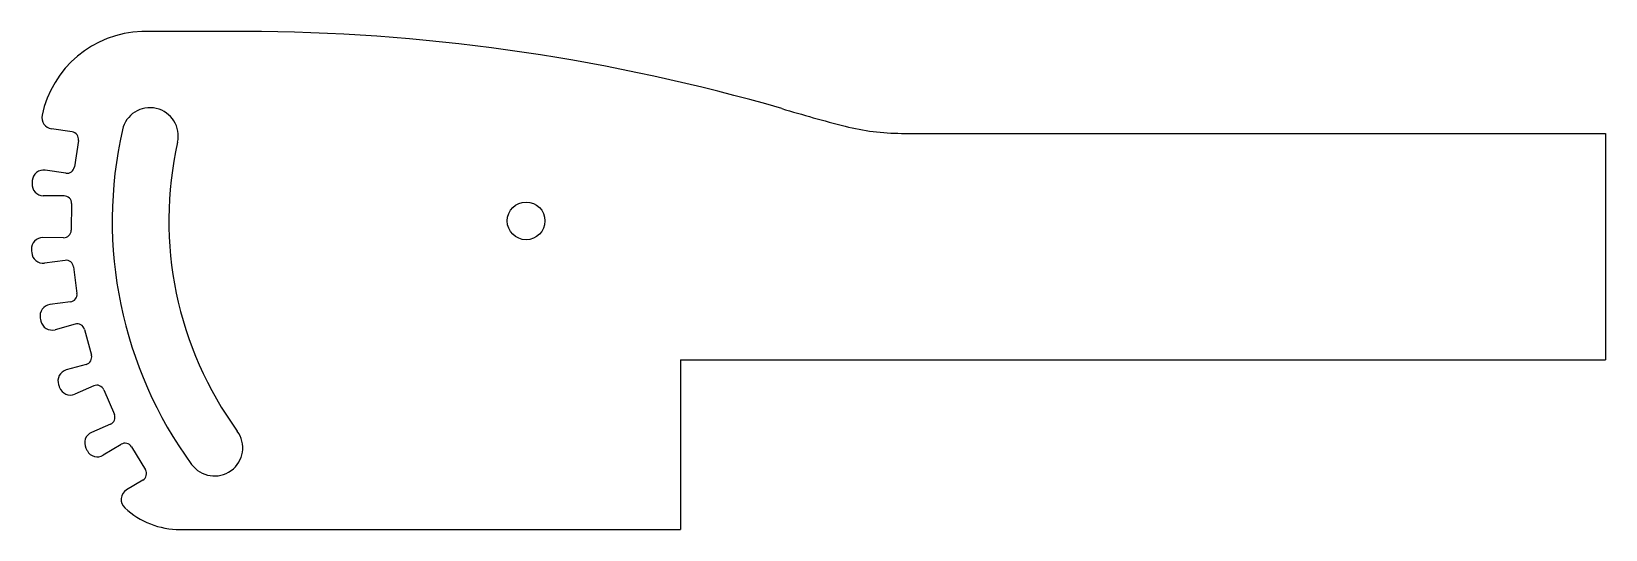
# Model space of a CAD drawing. Extents: x 46 to 463, y 102 to 234.
import ezdxf

# ---------------------------------------------------------------- set-up
doc = ezdxf.new("R2010")
doc.units = 0
doc.layers.get('0').update_dxf_attribs({"linetype": 'CONTINUOUS'})

msp = doc.modelspace()

# ---------------------------------------------------------------- linework, layer by layer
for p, q in [((107.32, 233.94), (75.7, 233.94)), ((57.18, 207.33), (51.73, 208.14)), ((58.86, 205.05), (57.79, 198.04)), ((463.27, 206.94), (463.27, 146.94)), ((55.51, 196.36), (50.1, 197.18)), ((55.07, 190.36), (49.56, 190.41)), ((57.05, 188.34), (56.96, 181.25)), ((54.94, 179.28), (49.46, 179.33)), ((55.34, 173.27), (49.88, 172.55)), ((57.58, 171.54), (58.48, 164.51)), ((56.76, 162.27), (51.32, 161.56)), ((57.98, 156.38), (52.68, 154.91)), ((60.45, 154.98), (62.32, 148.14)), ((60.92, 145.69), (55.64, 144.23)), ((62.95, 140.03), (57.9, 137.83)), ((65.59, 138.98), (68.39, 132.47)), ((67.35, 129.85), (62.32, 127.66)), ((70.15, 124.52), (65.46, 121.64)), ((72.9, 123.85), (76.59, 117.8)), ((75.92, 115.05), (71.63, 112.42)), ((85.79, 101.94), (218.27, 101.94))]:
    msp.add_line(p, q)
at = {"color": 7, "linetype": 'CONTINUOUS'}
for p, q in [((276.85, 206.94), (463.27, 206.94)), ((218.27, 146.94), (218.27, 101.94)), ((218.27, 146.94), (463.27, 146.94))]:
    msp.add_line(p, q, dxfattribs=at)
msp.add_circle((177.42, 183.74), 5)
for centre, radius, start, end in [((76.63, 205.96), 27.99, 91.8982, 168.1215), ((100.65, -286.12), 520.11, 73.8743, 89.2658), ((77.82, 206.23), 7.5, 347.2769, 167.2769), ((367.63, 620.09), 424.63, 253.2289, 255.5828), ((52.17, 211.11), 3, 168.1215, 261.5282), ((276.85, 266.94), 60, 255.5828, 270), ((56.89, 205.35), 2, 351.2925, 81.5282), ((177.42, 183.74), 109.6, 167.2769, 216.063), ((177.42, 183.74), 94.6, 167.2769, 216.063), ((49.65, 194.21), 3, 81.4529, 175.3146), ((55.81, 198.34), 2, 261.4529, 351.2925), ((177.42, 183.74), 131.2, 175.3146, 175.6747), ((49.59, 193.41), 3, 175.6747, 269.5282), ((55.05, 188.36), 2, 359.2925, 89.5282), ((49.44, 176.33), 3, 89.4529, 183.3146), ((54.96, 181.28), 2, 269.4529, 359.2925), ((177.42, 183.74), 131.2, 183.3146, 183.6747), ((49.48, 175.52), 3, 183.6747, 277.5282), ((55.6, 171.29), 2, 7.2925, 97.5282), ((56.5, 164.26), 2, 277.4529, 7.2925), ((51.71, 158.59), 3, 97.4529, 191.3146), ((177.42, 183.74), 131.2, 191.3146, 191.6747), ((51.87, 157.8), 3, 191.6747, 285.5282), ((58.52, 154.46), 2, 15.2925, 105.5282), ((60.39, 147.62), 2, 285.4529, 15.2925), ((56.44, 141.34), 3, 105.4529, 199.3146), ((177.42, 183.74), 131.2, 199.3146, 199.6747), ((56.71, 140.58), 3, 199.6747, 293.5282), ((63.75, 138.19), 2, 23.2925, 113.5282), ((66.55, 131.68), 2, 293.4529, 23.2925), ((63.52, 124.91), 3, 113.4529, 207.3146), ((94.88, 123.63), 7.5, 216.063, 36.063), ((177.42, 183.74), 131.2, 207.3146, 207.6747), ((63.89, 124.2), 3, 207.6747, 301.5282), ((71.2, 122.82), 2, 31.2925, 121.5282), ((74.88, 116.76), 2, 301.4529, 31.2925), ((73.19, 109.87), 3, 121.4529, 227.35), ((85.81, 123.56), 21.62, 227.35, 269.9623)]:
    msp.add_arc(centre, radius, start, end)

doc.saveas('drawing.dxf')
